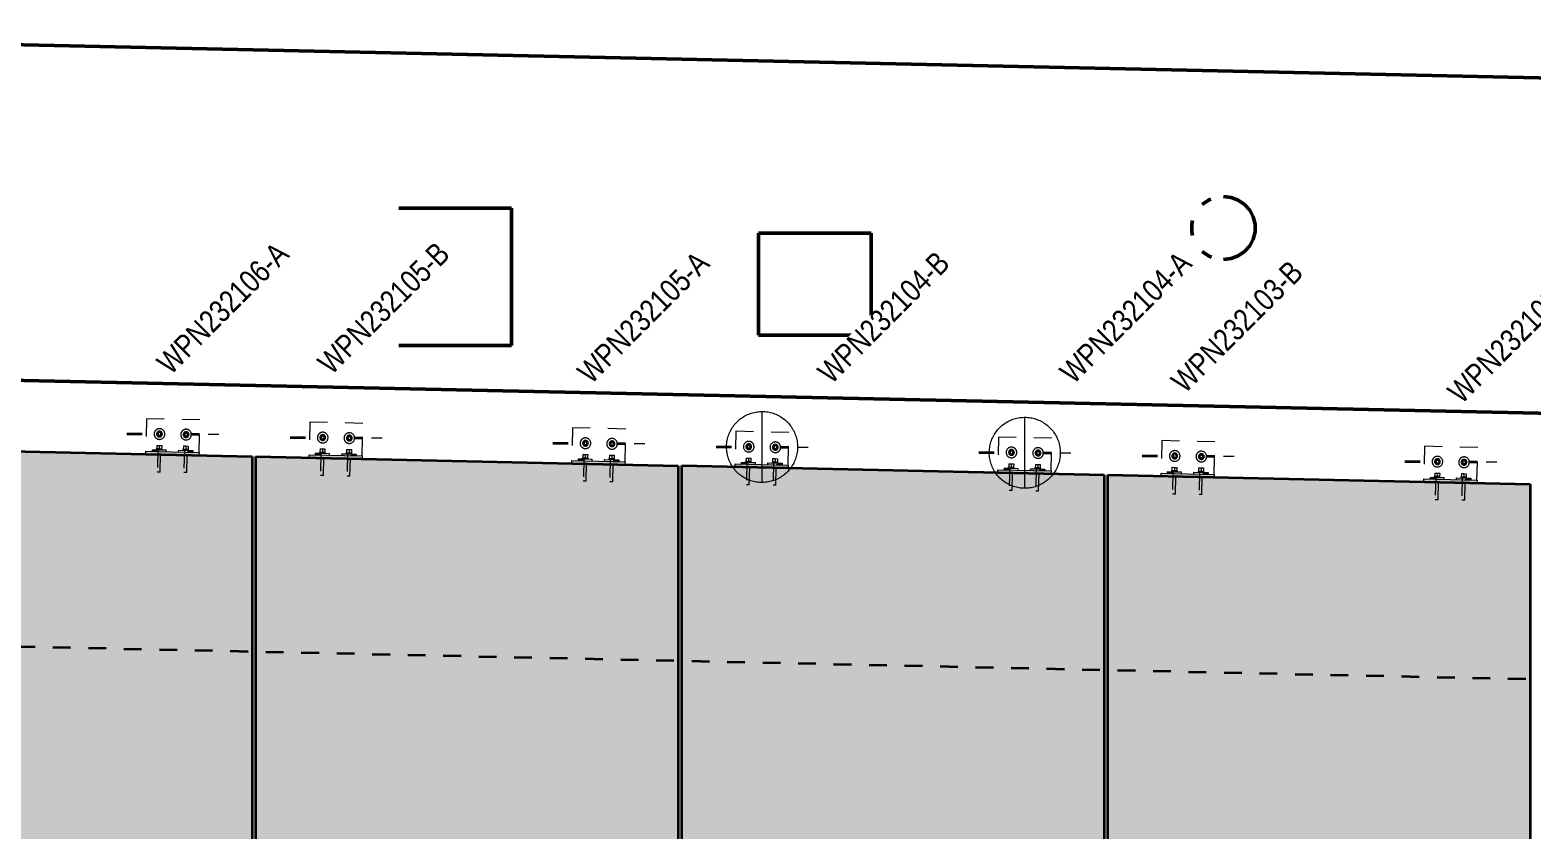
# Model space of a CAD drawing. Header units: metres. Extents: x 1114 to 1183, y -509 to 23.
# Drawn here: x 1166.89 to 1175.35, y 17.14 to 21.64 of the extents above; entities that cross this region are included whole.
import ezdxf

# ---------------------------------------------------------------- set-up
doc = ezdxf.new("R2010")
doc.units = ezdxf.units.M
doc.linetypes.add('JacobsDash', pattern=[0.0045, 0.003, -0.0015])
for name, color, linetype, lineweight in [('A-DETL', 7, 'Continuous', 13), ('A-GENM', 7, 'Continuous', 35), ('S-BEAM', 7, 'Continuous', 50), ('S-FNDN', 7, 'Continuous', 50), ('S-FNDN-HDLN', 7, 'JacobsDash', 18), ('S-FNDN-IDEN', 7, 'Continuous', 18), ('S-FSTN', 7, 'Continuous', 18)]:
    doc.layers.add(name, color=color, linetype=linetype, lineweight=lineweight)
doc.styles.add('Arial Narrow', font='ARIALN.TTF', dxfattribs={"height": 0.125})

# ---------------------------------------------------------------- blocks, each defined once
blk = doc.blocks.new('BR08_20_GEN_WPC_PrecastPanel_Wall__4point - BR08_20_GEN_WPC_PrecastPanel_Wall__4point-8287837-DRG-2873192 - ELEVATION - FASCIA PANEL AT ABUTMENT A')
at = {"layer": 'A-GENM', "true_color": 0xc0c0c0}
blk.add_hatch(color=9, dxfattribs=at).paths.add_polyline_path([(1136.3625, 14.7388), (1138.7419, 14.755), (1138.7425, 19.0846), (1136.3625, 19.1361), (1136.3625, 15.2657)])
at = {"layer": 'A-GENM'}
for p, q in [((1136.3624, 19.1361), (1136.3625, 19.1361)), ((1136.3625, 19.1361), (1138.7425, 19.0846)), ((1136.3625, 14.7388), (1136.3625, 19.1361)), ((1138.7425, 19.0846), (1138.7419, 14.755)), ((1136.3624, 14.7388), (1136.3625, 14.7388)), ((1138.7419, 14.755), (1136.3625, 14.7388))]:
    blk.add_line(p, q, dxfattribs=at)
blk = doc.blocks.new('BR08_20_GEN_WPC_PrecastPanel_Wall__4point - BR08_20_GEN_WPC_PrecastPanel_Wall__4point-8287839-DRG-2873192 - ELEVATION - FASCIA PANEL AT ABUTMENT A')
at = {"layer": 'A-GENM', "true_color": 0xc0c0c0}
blk.add_hatch(color=9, dxfattribs=at).paths.add_polyline_path([(1131.5625, 14.7186), (1133.942, 14.728), (1133.9425, 19.1884), (1131.5625, 19.2399), (1131.5625, 15.2657)])
at = {"layer": 'A-GENM'}
for p, q in [((1131.5624, 19.2399), (1131.5625, 19.2399)), ((1131.5625, 19.2399), (1133.9425, 19.1884)), ((1131.5625, 14.7186), (1131.5625, 19.2399)), ((1133.9425, 19.1884), (1133.942, 14.728)), ((1133.942, 14.728), (1131.5625, 14.7186)), ((1131.5624, 14.7186), (1131.5625, 14.7186))]:
    blk.add_line(p, q, dxfattribs=at)
blk = doc.blocks.new('BR08_20_GEN_WPC_PrecastPanel_Wall__4point - BR08_20_GEN_WPC_PrecastPanel_Wall__4point-8287840-DRG-2873192 - ELEVATION - FASCIA PANEL AT ABUTMENT A')
at = {"layer": 'A-GENM', "true_color": 0xc0c0c0}
blk.add_hatch(color=9, dxfattribs=at).paths.add_polyline_path([(1129.1625, 14.7141), (1131.5425, 14.7185), (1131.5425, 19.2404), (1129.1625, 19.2919), (1129.1625, 15.2657)])
at = {"layer": 'A-GENM'}
for p, q in [((1129.1624, 19.2919), (1129.1625, 19.2919)), ((1129.1625, 19.2919), (1131.5425, 19.2404)), ((1129.1625, 14.7141), (1129.1625, 19.2919)), ((1131.5425, 19.2404), (1131.5425, 14.7185)), ((1129.1624, 14.7141), (1129.1625, 14.7141)), ((1131.5425, 14.7185), (1129.1625, 14.7141))]:
    blk.add_line(p, q, dxfattribs=at)
blk = doc.blocks.new('BR08_20_GEN_WPC_PrecastPanel_Wall__4point - BR08_20_GEN_WPC_PrecastPanel_Wall__4point-8625177-DRG-2873192 - ELEVATION - FASCIA PANEL AT ABUTMENT A')
at = {"layer": 'A-GENM', "true_color": 0xc0c0c0}
blk.add_hatch(color=9, dxfattribs=at).paths.add_polyline_path([(1133.9625, 14.7281), (1136.342, 14.7388), (1136.3425, 19.1363), (1133.9625, 19.1886), (1133.9625, 15.2657)])
at = {"layer": 'A-GENM'}
for p, q in [((1133.9624, 19.1886), (1133.9625, 19.1886)), ((1133.9625, 19.1886), (1136.3425, 19.1363)), ((1133.9625, 14.7281), (1133.9625, 19.1886)), ((1136.3425, 19.1363), (1136.342, 14.7388)), ((1133.9624, 14.7281), (1133.9625, 14.7281)), ((1136.342, 14.7388), (1133.9625, 14.7281))]:
    blk.add_line(p, q, dxfattribs=at)
blk = doc.blocks.new('20_BR04_Wall_Panel_Bracket_Connection - 20_BR04_Wall_Panel_Bracket_Connection-V17-DRG-2873192 - ELEVATION - FASCIA PANEL AT ABUTMENT A')
at = {"layer": 'S-FSTN', "linetype": 'JacobsDash', "lineweight": 9, "true_color": 0xc0c0c0}
for points in [[(1136.9623, 19.1231), (1136.9627, 19.1391), (1136.6627, 19.1456), (1136.6624, 19.1296), (1136.9576, 19.1232)], [(1136.7342, 19.144), (1136.7289, 19.1484), (1136.7244, 19.1543), (1136.6979, 19.1548), (1136.6977, 19.1448), (1136.7027, 19.1447)], [(1136.9277, 19.1399), (1136.9279, 19.1499), (1136.903, 19.1504), (1136.8911, 19.1406), (1136.9038, 19.1404)]]:
    blk.add_hatch(color=9, dxfattribs=at).paths.add_polyline_path(points)
at = {"layer": 'S-FSTN', "linetype": 'JacobsDash', "lineweight": 9}
for p, q in [((1136.6667, 19.3295), (1136.6627, 19.1456)), ((1136.9666, 19.3231), (1136.6667, 19.3295)), ((1136.9626, 19.1391), (1136.9666, 19.3231)), ((1136.7398, 19.2731), (1136.7398, 19.2731)), ((1136.7398, 19.2511), (1136.7398, 19.2511)), ((1136.7398, 19.2351), (1136.7398, 19.2351)), ((1136.7398, 19.2131), (1136.7398, 19.2131)), ((1136.8898, 19.2698), (1136.8898, 19.2698)), ((1136.8898, 19.2478), (1136.8898, 19.2478)), ((1136.8898, 19.2318), (1136.8898, 19.2318)), ((1136.8898, 19.2098), (1136.8898, 19.2098)), ((1136.7248, 19.1542), (1136.7779, 19.1531)), ((1136.7777, 19.1431), (1136.7779, 19.1531)), ((1136.8477, 19.1416), (1136.8479, 19.1516)), ((1136.8479, 19.1516), (1136.903, 19.1504))]:
    blk.add_line(p, q, dxfattribs=at)
at = {"layer": 'S-FSTN', "lineweight": 9}
for p, q in [((1136.6624, 19.1296), (1136.6627, 19.1456)), ((1136.6627, 19.1456), (1136.9627, 19.1391)), ((1136.6979, 19.1548), (1136.6977, 19.1448)), ((1136.6979, 19.1548), (1136.7248, 19.1542)), ((1136.903, 19.1504), (1136.9279, 19.1499)), ((1136.9279, 19.1499), (1136.9277, 19.1399)), ((1136.9627, 19.1391), (1136.9623, 19.1231))]:
    blk.add_line(p, q, dxfattribs=at)
at = {"layer": 'S-FSTN', "linetype": 'JacobsDash', "lineweight": 9}
for centre, major_axis, start_param, end_param in [((1136.7398, 19.2431), (0, 0.03), 6.26155, 9.403143), ((1136.7398, 19.2431), (0, 0.009), 6.26155, 9.403143), ((1136.7398, 19.2431), (0, 0.008), 6.26155, 9.403143), ((1136.7398, 19.2431), (0, 0.03), 3.119958, 6.26155), ((1136.7398, 19.2431), (0, 0.009), 3.119958, 6.26155), ((1136.7398, 19.2431), (0, 0.008), 3.119958, 6.26155), ((1136.8898, 19.2398), (0, 0.03), 6.26155, 9.403143), ((1136.8898, 19.2398), (0, 0.009), 6.26155, 9.403143), ((1136.8898, 19.2398), (0, 0.008), 6.26155, 9.403143), ((1136.8898, 19.2398), (0, 0.03), 3.119958, 6.26155), ((1136.8898, 19.2398), (0, 0.009), 3.119958, 6.26155), ((1136.8898, 19.2398), (0, 0.008), 3.119958, 6.26155)]:
    blk.add_ellipse(centre, major_axis=major_axis, ratio=1, start_param=start_param, end_param=end_param, dxfattribs=at)
blk = doc.blocks.new('Anchor Bolt -HAB - HAB H16 x 165-V18-DRG-2873192 - ELEVATION - FASCIA PANEL AT ABUTMENT A')
at = {"layer": 'S-FSTN', "linetype": 'JacobsDash', "lineweight": 9}
for p, q in [((1136.8719, 19.1561), (1136.8717, 19.1511)), ((1136.8744, 19.176), (1136.874, 19.156)), ((1136.888, 19.1557), (1136.874, 19.156)), ((1136.8744, 19.176), (1136.8884, 19.1757)), ((1136.8799, 19.1509), (1136.8772, 19.0258)), ((1136.8884, 19.1757), (1136.888, 19.1557)), ((1136.902, 19.1554), (1136.888, 19.1557)), ((1136.8884, 19.1757), (1136.9024, 19.1754)), ((1136.8932, 19.0255), (1136.8959, 19.1505)), ((1136.9024, 19.1754), (1136.902, 19.1554)), ((1136.904, 19.1504), (1136.9042, 19.1554))]:
    blk.add_line(p, q, dxfattribs=at)
for centre, major_axis, start_param, end_param in [((1136.888, 19.1557), (-0.0162, 0.0003), 5.759373, 6.282972), ((1136.888, 19.1557), (-0.0162, 0.0003), 4.712175, 4.921615), ((1136.888, 19.1557), (-0.0162, 0.0003), 4.502736, 4.712175), ((1136.888, 19.1557), (-0.0162, 0.0003), 3.141593, 3.664978), ((1136.8852, 19.0256), (-0.008, 0.00017), 3.141593, 6.282972)]:
    blk.add_ellipse(centre, major_axis=major_axis, ratio=0.000005, start_param=start_param, end_param=end_param, dxfattribs=at)
blk = doc.blocks.new('Anchor Bolt -HAB - HAB H16 x 85-V19-DRG-2873192 - ELEVATION - FASCIA PANEL AT ABUTMENT A')
at = {"layer": 'S-FSTN', "linetype": 'JacobsDash', "lineweight": 9}
for p, q in [((1136.876, 19.2482), (1136.8756, 19.2321)), ((1136.8756, 19.2321), (1136.8895, 19.2237)), ((1136.8902, 19.256), (1136.876, 19.2482)), ((1136.8895, 19.2237), (1136.9036, 19.2315)), ((1136.904, 19.2476), (1136.8902, 19.256)), ((1136.9036, 19.2315), (1136.904, 19.2476))]:
    blk.add_line(p, q, dxfattribs=at)
for start_param, end_param in [(1.032216, 1.549161), (1.549161, 2.066103), (2.079982, 3.112731), (6.267496, 7.301501), (2.334559, 2.348296), (0.750038, 0.763763), (2.596359, 2.615108), (0.483239, 0.501964), (2.844653, 2.858158), (0.240164, 0.253594), (3.126423, 4.159284), (5.222248, 6.253642), (5.98668, 5.999751), (3.625286, 3.643556), (5.737952, 5.756225), (3.892764, 3.905356), (5.476152, 5.488737), (4.175896, 4.690754), (4.690754, 5.205612)]:
    blk.add_ellipse((1136.8898, 19.2398), major_axis=(0, 0.0162), ratio=1, start_param=start_param, end_param=end_param, dxfattribs=at)
blk = doc.blocks.new('Anchor Bolt -HAB - HAB H16 x 85-V20-DRG-2873192 - ELEVATION - FASCIA PANEL AT ABUTMENT A')
at = {"layer": 'S-FSTN', "linetype": 'JacobsDash', "lineweight": 9}
for p, q in [((1136.726, 19.2515), (1136.7257, 19.2353)), ((1136.7257, 19.2353), (1136.7395, 19.2269)), ((1136.7402, 19.2592), (1136.726, 19.2515)), ((1136.7395, 19.2269), (1136.7537, 19.2347)), ((1136.754, 19.2509), (1136.7402, 19.2592)), ((1136.7537, 19.2347), (1136.754, 19.2509))]:
    blk.add_line(p, q, dxfattribs=at)
for start_param, end_param in [(1.549161, 2.065405), (1.032917, 1.549161), (2.07998, 3.112728), (6.267887, 7.301885), (2.334559, 2.348286), (0.750044, 0.763763), (2.596359, 2.615138), (0.483181, 0.501964), (2.844601, 2.858158), (0.240164, 0.253756), (3.126419, 4.159282), (5.222251, 6.25365), (3.381757, 3.39474), (5.986843, 5.999751), (3.625315, 3.643556), (5.737952, 5.756168), (3.892751, 3.905356), (5.476152, 5.488745), (4.175067, 4.690754), (4.690754, 5.206446)]:
    blk.add_ellipse((1136.7398, 19.2431), major_axis=(0, 0.0162), ratio=1, start_param=start_param, end_param=end_param, dxfattribs=at)
blk = doc.blocks.new('Anchor Bolt -HAB - HAB H16 x 85-V21-DRG-2873192 - ELEVATION - FASCIA PANEL AT ABUTMENT A')
at = {"layer": 'S-FSTN', "linetype": 'JacobsDash', "lineweight": 9}
for p, q in [((1138.3562, 19.2162), (1138.3559, 19.2)), ((1138.3704, 19.224), (1138.3562, 19.2162)), ((1138.3842, 19.2156), (1138.3704, 19.224)), ((1138.3838, 19.1994), (1138.3842, 19.2156)), ((1138.3559, 19.2), (1138.3697, 19.1917)), ((1138.3697, 19.1917), (1138.3838, 19.1994))]:
    blk.add_line(p, q, dxfattribs=at)
for start_param, end_param in [(1.549161, 2.066103), (1.032216, 1.549161), (6.267496, 7.301501), (0.750038, 0.763763), (0.483239, 0.501964), (0.240164, 0.253594), (5.222248, 6.253642), (5.98668, 5.999751), (5.737952, 5.756225), (5.476152, 5.488737), (4.690754, 5.205612), (2.079982, 3.112731), (2.334559, 2.348296), (2.596359, 2.615108), (2.844653, 2.858158), (3.126423, 4.159284), (3.381757, 3.394793), (3.625286, 3.643556), (3.892764, 3.905356), (4.175896, 4.690754)]:
    blk.add_ellipse((1138.37, 19.2078), major_axis=(0, 0.0162), ratio=1, start_param=start_param, end_param=end_param, dxfattribs=at)
blk = doc.blocks.new('20_BR04_Wall_Panel_Bracket_Connection - 20_BR04_Wall_Panel_Bracket_Connection-V22-DRG-2873192 - ELEVATION - FASCIA PANEL AT ABUTMENT A')
at = {"layer": 'S-FSTN', "linetype": 'JacobsDash', "lineweight": 9, "true_color": 0xc0c0c0}
for points in [[(1132.1623, 19.227), (1132.1627, 19.243), (1131.8627, 19.2495), (1131.8624, 19.2335), (1132.1141, 19.228)], [(1131.9342, 19.2479), (1131.9289, 19.2522), (1131.9244, 19.2581), (1131.8979, 19.2587), (1131.8977, 19.2487), (1131.9229, 19.2481)], [(1132.1277, 19.2437), (1132.1279, 19.2537), (1132.103, 19.2543), (1132.0911, 19.2445), (1132.1141, 19.244)]]:
    blk.add_hatch(color=9, dxfattribs=at).paths.add_polyline_path(points)
at = {"layer": 'S-FSTN', "linetype": 'JacobsDash', "lineweight": 9}
for p, q in [((1131.8667, 19.4334), (1131.8627, 19.2495)), ((1132.1666, 19.4269), (1131.8667, 19.4334)), ((1132.1626, 19.243), (1132.1666, 19.4269)), ((1131.9398, 19.3769), (1131.9398, 19.3769)), ((1131.9398, 19.3549), (1131.9398, 19.3549)), ((1131.9398, 19.3389), (1131.9398, 19.3389)), ((1131.9398, 19.3169), (1131.9398, 19.3169)), ((1132.0898, 19.3517), (1132.0897, 19.3517)), ((1132.0897, 19.3357), (1132.0898, 19.3357)), ((1132.0898, 19.3737), (1132.0898, 19.3737)), ((1132.0898, 19.3137), (1132.0898, 19.3137)), ((1131.9248, 19.2581), (1131.9779, 19.257)), ((1131.9777, 19.247), (1131.9779, 19.257)), ((1132.0477, 19.2454), (1132.0479, 19.2554)), ((1132.0479, 19.2554), (1132.103, 19.2543))]:
    blk.add_line(p, q, dxfattribs=at)
at = {"layer": 'S-FSTN', "lineweight": 9}
for p, q in [((1131.8624, 19.2335), (1131.8627, 19.2495)), ((1131.8627, 19.2495), (1132.1627, 19.243)), ((1131.8979, 19.2587), (1131.8977, 19.2487)), ((1131.8979, 19.2587), (1131.9248, 19.2581)), ((1132.103, 19.2543), (1132.1279, 19.2537)), ((1132.1279, 19.2537), (1132.1277, 19.2437)), ((1132.1627, 19.243), (1132.1623, 19.227))]:
    blk.add_line(p, q, dxfattribs=at)
at = {"layer": 'S-FSTN', "linetype": 'JacobsDash', "lineweight": 9}
for centre, major_axis, start_param, end_param in [((1131.9398, 19.3469), (0, 0.03), 6.26155, 9.403143), ((1131.9398, 19.3469), (0, 0.009), 6.26155, 9.403143), ((1131.9398, 19.3469), (0, 0.008), 6.26155, 9.403143), ((1131.9398, 19.3469), (0, 0.03), 3.119958, 6.26155), ((1131.9398, 19.3469), (0, 0.009), 3.119958, 6.26155), ((1131.9398, 19.3469), (0, 0.008), 3.119958, 6.26155), ((1132.0898, 19.3437), (0, 0.03), 6.26155, 9.403143), ((1132.0898, 19.3437), (0, 0.009), 6.26155, 9.403143), ((1132.0898, 19.3437), (0, 0.008), 6.26155, 9.403143), ((1132.0898, 19.3437), (0, 0.03), 3.119958, 6.26155), ((1132.0898, 19.3437), (0, 0.009), 3.119958, 6.26155), ((1132.0898, 19.3437), (0, 0.008), 3.119958, 6.26155)]:
    blk.add_ellipse(centre, major_axis=major_axis, ratio=1, start_param=start_param, end_param=end_param, dxfattribs=at)
blk = doc.blocks.new('Anchor Bolt -HAB - HAB H16 x 85-V24-DRG-2873192 - ELEVATION - FASCIA PANEL AT ABUTMENT A')
at = {"layer": 'S-FSTN', "linetype": 'JacobsDash', "lineweight": 9}
for p, q in [((1131.0204, 19.383), (1131.0062, 19.3752)), ((1131.0342, 19.3746), (1131.0204, 19.383)), ((1131.0062, 19.3752), (1131.0059, 19.3591)), ((1131.0059, 19.3591), (1131.0197, 19.3507)), ((1131.0197, 19.3507), (1131.0339, 19.3585)), ((1131.0339, 19.3585), (1131.0342, 19.3746))]:
    blk.add_line(p, q, dxfattribs=at)
for start_param, end_param in [(6.267505, 7.301503), (0.750044, 0.763763), (0.483181, 0.501964), (0.240164, 0.253756), (5.222251, 6.25365), (5.986843, 5.999751), (5.737952, 5.756168), (5.476152, 5.488745), (1.549161, 2.065405), (1.032917, 1.549161), (2.07998, 3.112728), (2.33456, 2.348286), (2.596359, 2.615138), (2.844601, 2.858158), (3.126419, 4.159282), (3.381757, 3.39474), (3.625315, 3.643557), (4.175067, 4.690754), (4.690754, 5.206446)]:
    blk.add_ellipse((1131.02, 19.3668), major_axis=(0, 0.0162), ratio=1, start_param=start_param, end_param=end_param, dxfattribs=at)
blk = doc.blocks.new('30_SFD_XSO_GeometryDataPoint_xyz_CS - 30_SFD_XSO_GeometryDataPoint_xyz_CS-V44-DRG-2873192 - ELEVATION - FASCIA PANEL AT ABUTMENT A')
at = {"layer": 'S-FNDN', "lineweight": 35}
for p, q in [((1114.118, 19.2473), (1114.0312, 19.2473)), ((1114.3911, 19.2473), (1114.4414, 19.2473))]:
    blk.add_line(p, q, dxfattribs=at)
at = {"layer": 'S-FNDN-HDLN'}
blk.add_line((1114.4897, 19.2473), (1114.5496, 19.2473), dxfattribs=at)
blk = doc.blocks.new('30_SFD_XSO_GeometryDataPoint_xyz_CS - 30_SFD_XSO_GeometryDataPoint_xyz_CS-V45-DRG-2873192 - ELEVATION - FASCIA PANEL AT ABUTMENT A')
at = {"layer": 'S-FNDN', "lineweight": 35}
for p, q in [((1131.8424, 19.3452), (1131.7556, 19.3452)), ((1132.1152, 19.3452), (1132.1658, 19.3452))]:
    blk.add_line(p, q, dxfattribs=at)
at = {"layer": 'S-FNDN-HDLN'}
blk.add_line((1132.2141, 19.3452), (1132.274, 19.3452), dxfattribs=at)
blk = doc.blocks.new('20_BR04_Wall_Panel_Bracket_Connection - 20_BR04_Wall_Panel_Bracket_Connection-V46-DRG-2873192 - ELEVATION - FASCIA PANEL AT ABUTMENT A')
at = {"layer": 'S-FSTN', "linetype": 'JacobsDash', "lineweight": 9, "true_color": 0xc0c0c0}
for points in [[(1134.5623, 19.1754), (1134.5627, 19.1914), (1134.2627, 19.198), (1134.2624, 19.182), (1134.5359, 19.176)], [(1134.3342, 19.1964), (1134.329, 19.2008), (1134.3244, 19.2067), (1134.298, 19.2072), (1134.2977, 19.1973)], [(1134.5277, 19.1922), (1134.5279, 19.2022), (1134.503, 19.2027), (1134.4911, 19.193), (1134.5038, 19.1927)]]:
    blk.add_hatch(color=9, dxfattribs=at).paths.add_polyline_path(points)
at = {"layer": 'S-FSTN', "linetype": 'JacobsDash', "lineweight": 9}
for p, q in [((1134.2668, 19.382), (1134.2627, 19.198)), ((1134.5667, 19.3754), (1134.2668, 19.382)), ((1134.3399, 19.3035), (1134.3398, 19.3035)), ((1134.3399, 19.3255), (1134.3399, 19.3255)), ((1134.4898, 19.3222), (1134.4898, 19.3222)), ((1134.4898, 19.3002), (1134.4898, 19.3002)), ((1134.5626, 19.1914), (1134.5667, 19.3754)), ((1134.3398, 19.2875), (1134.3399, 19.2875)), ((1134.3399, 19.2655), (1134.3399, 19.2655)), ((1134.4898, 19.2842), (1134.4898, 19.2842)), ((1134.4898, 19.2622), (1134.4898, 19.2622)), ((1134.3248, 19.2067), (1134.3779, 19.2055)), ((1134.3777, 19.1955), (1134.3779, 19.2055)), ((1134.4477, 19.194), (1134.4479, 19.204)), ((1134.4479, 19.204), (1134.503, 19.2027))]:
    blk.add_line(p, q, dxfattribs=at)
at = {"layer": 'S-FSTN', "lineweight": 9}
for p, q in [((1134.2624, 19.182), (1134.2627, 19.198)), ((1134.2627, 19.198), (1134.5627, 19.1914)), ((1134.298, 19.2072), (1134.2977, 19.1973)), ((1134.298, 19.2072), (1134.3248, 19.2067)), ((1134.5031, 19.2027), (1134.5279, 19.2022)), ((1134.5279, 19.2022), (1134.5277, 19.1922)), ((1134.5627, 19.1914), (1134.5623, 19.1754))]:
    blk.add_line(p, q, dxfattribs=at)
at = {"layer": 'S-FSTN', "linetype": 'JacobsDash', "lineweight": 9}
for centre, major_axis, start_param, end_param in [((1134.3399, 19.2955), (0, 0.03), 6.261203, 9.402795), ((1134.3399, 19.2955), (0, 0.009), 6.261203, 9.402795), ((1134.3399, 19.2955), (0, 0.008), 6.261203, 9.402795), ((1134.3399, 19.2955), (0, 0.03), 3.11961, 6.261203), ((1134.3399, 19.2955), (0, 0.009), 3.11961, 6.261203), ((1134.3399, 19.2955), (0, 0.008), 3.12023, 6.261823), ((1134.4898, 19.2922), (0, 0.03), 6.261203, 9.402795), ((1134.4898, 19.2922), (0, 0.009), 6.261203, 9.402795), ((1134.4898, 19.2922), (0, 0.008), 6.261203, 9.402795), ((1134.4898, 19.2922), (0, 0.03), 3.11961, 6.261203), ((1134.4898, 19.2922), (0, 0.009), 3.11961, 6.261203), ((1134.4898, 19.2922), (0, 0.008), 3.11961, 6.261203)]:
    blk.add_ellipse(centre, major_axis=major_axis, ratio=1, start_param=start_param, end_param=end_param, dxfattribs=at)
blk = doc.blocks.new('Anchor Bolt -HAB - HAB H16 x 165-V47-DRG-2873192 - ELEVATION - FASCIA PANEL AT ABUTMENT A')
at = {"layer": 'S-FSTN', "linetype": 'JacobsDash', "lineweight": 9}
for p, q in [((1134.4719, 19.2084), (1134.4717, 19.2034)), ((1134.4745, 19.2284), (1134.474, 19.2084)), ((1134.488, 19.2081), (1134.474, 19.2084)), ((1134.4745, 19.2284), (1134.4885, 19.2281)), ((1134.4885, 19.2281), (1134.488, 19.2081)), ((1134.4885, 19.2281), (1134.5024, 19.2278)), ((1134.5024, 19.2278), (1134.502, 19.2078)), ((1134.4799, 19.2032), (1134.4771, 19.0782)), ((1134.502, 19.2078), (1134.488, 19.2081)), ((1134.4931, 19.0778), (1134.4959, 19.2029)), ((1134.504, 19.2027), (1134.5042, 19.2077))]:
    blk.add_line(p, q, dxfattribs=at)
for centre, major_axis, start_param, end_param in [((1134.488, 19.2081), (-0.0162, 0.0004), 5.759373, 6.282972), ((1134.488, 19.2081), (-0.0162, 0.0004), 4.712175, 4.921615), ((1134.488, 19.2081), (-0.0162, 0.0004), 4.502736, 4.712175), ((1134.488, 19.2081), (-0.0162, 0.0004), 3.141593, 3.664978), ((1134.4851, 19.078), (-0.008, 0.00018), 3.141593, 6.282972)]:
    blk.add_ellipse(centre, major_axis=major_axis, ratio=0.000005, start_param=start_param, end_param=end_param, dxfattribs=at)
blk = doc.blocks.new('Anchor Bolt -HAB - HAB H16 x 85-V48-DRG-2873192 - ELEVATION - FASCIA PANEL AT ABUTMENT A')
at = {"layer": 'S-FSTN', "linetype": 'JacobsDash', "lineweight": 9}
for p, q in [((1134.476, 19.3006), (1134.4757, 19.2844)), ((1134.4902, 19.3083), (1134.476, 19.3006)), ((1134.504, 19.3), (1134.4902, 19.3083)), ((1134.5036, 19.2838), (1134.504, 19.3)), ((1134.4757, 19.2844), (1134.4895, 19.276)), ((1134.4895, 19.276), (1134.5036, 19.2838))]:
    blk.add_line(p, q, dxfattribs=at)
for start_param, end_param in [(1.031868, 1.548814), (6.267148, 7.301153), (0.749691, 0.763416), (0.482892, 0.501616), (0.239817, 0.253246), (5.221901, 6.253294), (5.986332, 5.999403), (5.737604, 5.755877), (5.475805, 5.488389), (4.690406, 5.205264), (1.548814, 2.065756), (2.079634, 3.112384), (2.334212, 2.347949), (2.596011, 2.614761), (2.844305, 2.857811), (3.126075, 4.158937), (3.381409, 3.394446), (3.624938, 3.643209), (3.892416, 3.905008), (4.175548, 4.690406)]:
    blk.add_ellipse((1134.4898, 19.2922), major_axis=(0, 0.0162), ratio=1, start_param=start_param, end_param=end_param, dxfattribs=at)
blk = doc.blocks.new('Anchor Bolt -HAB - HAB H16 x 85-V49-DRG-2873192 - ELEVATION - FASCIA PANEL AT ABUTMENT A')
at = {"layer": 'S-FSTN', "linetype": 'JacobsDash', "lineweight": 9}
for p, q in [((1134.3261, 19.3039), (1134.3257, 19.2877)), ((1134.3402, 19.3116), (1134.3261, 19.3039)), ((1134.354, 19.3033), (1134.3402, 19.3116)), ((1134.3537, 19.2871), (1134.354, 19.3033)), ((1134.3257, 19.2877), (1134.3395, 19.2793)), ((1134.3395, 19.2793), (1134.3537, 19.2871))]:
    blk.add_line(p, q, dxfattribs=at)
for start_param, end_param in [(1.03257, 1.548814), (1.548814, 2.065058), (6.267157, 7.301155), (0.749697, 0.763416), (0.482834, 0.501616), (0.239817, 0.253408), (5.221904, 6.253302), (5.737604, 5.75582), (5.475805, 5.488397), (4.174719, 4.690406), (4.690406, 5.206098), (2.079633, 3.112381), (2.334212, 2.347938), (2.596011, 2.61479), (2.844253, 2.857811), (3.126071, 4.158935), (3.381409, 3.394393), (3.624967, 3.643209), (3.892404, 3.905008)]:
    blk.add_ellipse((1134.3399, 19.2955), major_axis=(0, 0.0162), ratio=1, start_param=start_param, end_param=end_param, dxfattribs=at)
blk = doc.blocks.new('Anchor Bolt -HAB - HAB H16 x 85-V50-DRG-2873192 - ELEVATION - FASCIA PANEL AT ABUTMENT A')
at = {"layer": 'S-FSTN', "linetype": 'JacobsDash', "lineweight": 9}
for p, q in [((1135.8063, 19.2713), (1135.8059, 19.2552)), ((1135.8059, 19.2552), (1135.8197, 19.2468)), ((1135.8204, 19.2791), (1135.8063, 19.2713)), ((1135.8197, 19.2468), (1135.8339, 19.2546)), ((1135.8343, 19.2707), (1135.8204, 19.2791)), ((1135.8339, 19.2546), (1135.8343, 19.2707))]:
    blk.add_line(p, q, dxfattribs=at)
for start_param, end_param in [(1.03257, 1.548814), (1.548814, 2.065058), (2.079633, 3.112381), (6.267157, 7.301155), (2.334212, 2.347938), (0.749697, 0.763416), (2.596011, 2.61479), (0.482834, 0.501616), (2.844253, 2.857811), (0.239817, 0.253408), (3.126071, 4.158935), (5.221904, 6.253302), (3.381409, 3.394393), (5.986496, 5.999403), (3.624967, 3.643209), (5.737604, 5.75582), (3.892404, 3.905008), (5.475805, 5.488397), (4.174719, 4.690406), (4.690406, 5.206098)]:
    blk.add_ellipse((1135.8201, 19.2629), major_axis=(0, 0.0162), ratio=1, start_param=start_param, end_param=end_param, dxfattribs=at)
blk = doc.blocks.new('30_SFD_XSO_GeometryDataPoint_xyz_CS - 30_SFD_XSO_GeometryDataPoint_xyz_CS-V51-DRG-2873192 - ELEVATION - FASCIA PANEL AT ABUTMENT A')
at = {"layer": 'A-DETL', "color": 7, "lineweight": 9, "true_color": 0xffffff}
blk.add_line((1134.4148, 19.0937), (1134.4148, 19.4937), dxfattribs=at)
blk.add_line((1134.4148, 19.0937), (1134.4148, 19.4937), dxfattribs=at)
at = {"layer": 'A-DETL', "color": 7, "lineweight": 9, "true_color": 0xffffff, "flags": 128}
for points in [[(1134.4148, 19.0937), (1134.4069, 19.0939), (1134.3989, 19.0943), (1134.3909, 19.0951), (1134.383, 19.0963), (1134.3751, 19.0977), (1134.3673, 19.0994), (1134.3596, 19.1015), (1134.3519, 19.1039), (1134.3444, 19.1065), (1134.337, 19.1095), (1134.3297, 19.1127), (1134.3225, 19.1163), (1134.3155, 19.1201), (1134.3086, 19.1242), (1134.3019, 19.1286), (1134.2954, 19.1333), (1134.2891, 19.1382), (1134.283, 19.1433), (1134.2771, 19.1487), (1134.2714, 19.1544), (1134.2659, 19.1602), (1134.2607, 19.1663), (1134.2557, 19.1725), (1134.251, 19.179), (1134.2466, 19.1856), (1134.2424, 19.1925), (1134.2385, 19.1994), (1134.2348, 19.2066), (1134.2315, 19.2138), (1134.2284, 19.2212), (1134.2257, 19.2287), (1134.2232, 19.2364), (1134.2211, 19.2441), (1134.2193, 19.2519), (1134.2178, 19.2597), (1134.2166, 19.2676), (1134.2157, 19.2756), (1134.2151, 19.2835), (1134.2149, 19.2915), (1134.2149, 19.2995), (1134.2153, 19.3075), (1134.216, 19.3155), (1134.2171, 19.3234), (1134.2184, 19.3313), (1134.2201, 19.3391), (1134.2221, 19.3469), (1134.2243, 19.3546), (1134.2269, 19.3621), (1134.2298, 19.3696), (1134.233, 19.3769), (1134.2365, 19.3841), (1134.2402, 19.3912), (1134.2443, 19.3981), (1134.2486, 19.4048), (1134.2531, 19.4114), (1134.258, 19.4178), (1134.2631, 19.4239), (1134.2684, 19.4299), (1134.274, 19.4357), (1134.2798, 19.4412), (1134.2858, 19.4465), (1134.292, 19.4515), (1134.2984, 19.4563), (1134.305, 19.4608), (1134.3117, 19.4651), (1134.3187, 19.4691), (1134.3258, 19.4728), (1134.333, 19.4762), (1134.3404, 19.4793), (1134.3479, 19.4821), (1134.3554, 19.4847), (1134.3631, 19.4869), (1134.3709, 19.4888), (1134.3787, 19.4904), (1134.3866, 19.4917), (1134.3946, 19.4927), (1134.4025, 19.4933), (1134.4105, 19.4937), (1134.4148, 19.4937)], [(1134.4148, 19.4937), (1134.4228, 19.4935), (1134.4308, 19.4931), (1134.4388, 19.4923), (1134.4467, 19.4911), (1134.4546, 19.4897), (1134.4624, 19.488), (1134.4701, 19.4859), (1134.4778, 19.4835), (1134.4853, 19.4809), (1134.4927, 19.4779), (1134.5, 19.4746), (1134.5072, 19.4711), (1134.5142, 19.4673), (1134.5211, 19.4632), (1134.5278, 19.4588), (1134.5343, 19.4541), (1134.5406, 19.4492), (1134.5467, 19.4441), (1134.5526, 19.4387), (1134.5583, 19.433), (1134.5638, 19.4272), (1134.569, 19.4211), (1134.574, 19.4149), (1134.5787, 19.4084), (1134.5831, 19.4018), (1134.5873, 19.3949), (1134.5912, 19.388), (1134.5949, 19.3808), (1134.5982, 19.3736), (1134.6013, 19.3662), (1134.604, 19.3587), (1134.6065, 19.351), (1134.6086, 19.3433), (1134.6104, 19.3355), (1134.6119, 19.3277), (1134.6131, 19.3198), (1134.614, 19.3118), (1134.6146, 19.3039), (1134.6148, 19.2959), (1134.6148, 19.2879), (1134.6144, 19.2799), (1134.6137, 19.2719), (1134.6126, 19.264), (1134.6113, 19.2561), (1134.6096, 19.2483), (1134.6076, 19.2405), (1134.6054, 19.2328), (1134.6028, 19.2253), (1134.5999, 19.2178), (1134.5967, 19.2105), (1134.5932, 19.2033), (1134.5895, 19.1962), (1134.5854, 19.1893), (1134.5811, 19.1826), (1134.5765, 19.176), (1134.5717, 19.1696), (1134.5666, 19.1635), (1134.5613, 19.1575), (1134.5557, 19.1517), (1134.5499, 19.1462), (1134.5439, 19.1409), (1134.5377, 19.1359), (1134.5313, 19.1311), (1134.5247, 19.1266), (1134.5179, 19.1223), (1134.511, 19.1183), (1134.5039, 19.1146), (1134.4967, 19.1112), (1134.4893, 19.1081), (1134.4818, 19.1053), (1134.4743, 19.1027), (1134.4666, 19.1005), (1134.4588, 19.0986), (1134.451, 19.097), (1134.4431, 19.0957), (1134.4351, 19.0947), (1134.4272, 19.0941), (1134.4192, 19.0937), (1134.4148, 19.0937)]]:
    blk.add_lwpolyline(points, dxfattribs=at)
at = {"layer": 'S-FNDN', "lineweight": 35}
for p, q in [((1134.2424, 19.2937), (1134.1556, 19.2937)), ((1134.5155, 19.2937), (1134.5659, 19.2937))]:
    blk.add_line(p, q, dxfattribs=at)
at = {"layer": 'S-FNDN-HDLN'}
blk.add_line((1134.6141, 19.2937), (1134.6741, 19.2937), dxfattribs=at)
blk = doc.blocks.new('30_SFD_XSO_GeometryDataPoint_xyz_CS - 30_SFD_XSO_GeometryDataPoint_xyz_CS-V52-DRG-2873192 - ELEVATION - FASCIA PANEL AT ABUTMENT A')
at = {"layer": 'A-DETL', "color": 7, "lineweight": 9, "true_color": 0xffffff}
blk.add_line((1135.8951, 19.0612), (1135.8951, 19.4612), dxfattribs=at)
blk.add_line((1135.8951, 19.0612), (1135.8951, 19.4612), dxfattribs=at)
at = {"layer": 'A-DETL', "color": 7, "lineweight": 9, "true_color": 0xffffff, "flags": 128}
for points in [[(1135.8951, 19.0612), (1135.8871, 19.0613), (1135.8791, 19.0618), (1135.8711, 19.0626), (1135.8632, 19.0637), (1135.8553, 19.0651), (1135.8475, 19.0669), (1135.8398, 19.0689), (1135.8322, 19.0713), (1135.8246, 19.074), (1135.8172, 19.0769), (1135.8099, 19.0802), (1135.8027, 19.0838), (1135.7957, 19.0876), (1135.7888, 19.0917), (1135.7821, 19.0961), (1135.7756, 19.1007), (1135.7693, 19.1056), (1135.7632, 19.1108), (1135.7573, 19.1162), (1135.7516, 19.1218), (1135.7461, 19.1277), (1135.7409, 19.1337), (1135.7359, 19.14), (1135.7312, 19.1465), (1135.7268, 19.1531), (1135.7226, 19.1599), (1135.7187, 19.1669), (1135.715, 19.174), (1135.7117, 19.1813), (1135.7087, 19.1887), (1135.7059, 19.1962), (1135.7035, 19.2038), (1135.7013, 19.2115), (1135.6995, 19.2193), (1135.698, 19.2272), (1135.6968, 19.2351), (1135.6959, 19.243), (1135.6953, 19.251), (1135.6951, 19.259), (1135.6952, 19.267), (1135.6955, 19.275), (1135.6963, 19.283), (1135.6973, 19.2909), (1135.6986, 19.2988), (1135.7003, 19.3066), (1135.7023, 19.3143), (1135.7046, 19.322), (1135.7071, 19.3296), (1135.71, 19.337), (1135.7132, 19.3444), (1135.7167, 19.3516), (1135.7204, 19.3587), (1135.7245, 19.3656), (1135.7288, 19.3723), (1135.7334, 19.3789), (1135.7382, 19.3852), (1135.7433, 19.3914), (1135.7486, 19.3974), (1135.7542, 19.4031), (1135.76, 19.4086), (1135.766, 19.4139), (1135.7722, 19.419), (1135.7786, 19.4237), (1135.7852, 19.4283), (1135.792, 19.4325), (1135.7989, 19.4365), (1135.806, 19.4402), (1135.8132, 19.4436), (1135.8206, 19.4468), (1135.8281, 19.4496), (1135.8357, 19.4521), (1135.8433, 19.4544), (1135.8511, 19.4563), (1135.8589, 19.4579), (1135.8668, 19.4592), (1135.8748, 19.4601), (1135.8828, 19.4608), (1135.8907, 19.4611), (1135.8951, 19.4612)], [(1135.8951, 19.4612), (1135.9031, 19.461), (1135.911, 19.4605), (1135.919, 19.4597), (1135.9269, 19.4586), (1135.9348, 19.4572), (1135.9426, 19.4554), (1135.9503, 19.4534), (1135.958, 19.451), (1135.9655, 19.4483), (1135.9729, 19.4454), (1135.9803, 19.4421), (1135.9874, 19.4386), (1135.9944, 19.4347), (1136.0013, 19.4306), (1136.008, 19.4262), (1136.0145, 19.4216), (1136.0208, 19.4167), (1136.0269, 19.4115), (1136.0328, 19.4061), (1136.0385, 19.4005), (1136.044, 19.3946), (1136.0492, 19.3886), (1136.0542, 19.3823), (1136.0589, 19.3759), (1136.0634, 19.3692), (1136.0675, 19.3624), (1136.0715, 19.3554), (1136.0751, 19.3483), (1136.0784, 19.341), (1136.0815, 19.3336), (1136.0842, 19.3261), (1136.0867, 19.3185), (1136.0888, 19.3108), (1136.0906, 19.303), (1136.0922, 19.2951), (1136.0934, 19.2872), (1136.0942, 19.2793), (1136.0948, 19.2713), (1136.0951, 19.2633), (1136.095, 19.2553), (1136.0946, 19.2473), (1136.0939, 19.2394), (1136.0928, 19.2314), (1136.0915, 19.2235), (1136.0898, 19.2157), (1136.0879, 19.208), (1136.0856, 19.2003), (1136.083, 19.1927), (1136.0801, 19.1853), (1136.0769, 19.1779), (1136.0735, 19.1707), (1136.0697, 19.1637), (1136.0657, 19.1568), (1136.0613, 19.15), (1136.0568, 19.1435), (1136.0519, 19.1371), (1136.0468, 19.1309), (1136.0415, 19.1249), (1136.0359, 19.1192), (1136.0302, 19.1137), (1136.0242, 19.1084), (1136.0179, 19.1034), (1136.0115, 19.0986), (1136.0049, 19.094), (1135.9982, 19.0898), (1135.9912, 19.0858), (1135.9841, 19.0821), (1135.9769, 19.0787), (1135.9695, 19.0755), (1135.9621, 19.0727), (1135.9545, 19.0702), (1135.9468, 19.068), (1135.939, 19.066), (1135.9312, 19.0644), (1135.9233, 19.0632), (1135.9153, 19.0622), (1135.9074, 19.0615), (1135.8994, 19.0612), (1135.8951, 19.0612)]]:
    blk.add_lwpolyline(points, dxfattribs=at)
at = {"layer": 'S-FNDN', "lineweight": 35}
for p, q in [((1135.7226, 19.2612), (1135.6358, 19.2612)), ((1135.9958, 19.2612), (1136.0461, 19.2612))]:
    blk.add_line(p, q, dxfattribs=at)
at = {"layer": 'S-FNDN-HDLN'}
blk.add_line((1136.0943, 19.2612), (1136.1543, 19.2612), dxfattribs=at)

msp = doc.modelspace()

# ---------------------------------------------------------------- linework, layer by layer
at = {"layer": 'A-DETL', "color": 8, "linetype": 'JacobsDash', "lineweight": 35, "true_color": 0x808080}
msp.add_line((1179.7114, 17.8896), (1162.9606, 18.252), dxfattribs=at)
at = {"layer": 'S-BEAM', "color": 252, "true_color": 0x888888}
for p, q in [((1179.7125, 21.2804), (1162.9606, 21.6428)), ((1168.9636, 20.64), (1169.5978, 20.64)), ((1169.5978, 20.64), (1169.5978, 19.865)), ((1170.9903, 19.924), (1170.9903, 20.499)), ((1170.9903, 20.499), (1171.6245, 20.499)), ((1171.6245, 20.499), (1171.6245, 19.924)), ((1171.6245, 19.924), (1170.9903, 19.924)), ((1169.5978, 19.865), (1168.9636, 19.865)), ((1162.9606, 19.7524), (1179.7114, 19.3899))]:
    msp.add_line(p, q, dxfattribs=at)
at = {"layer": 'S-BEAM', "color": 252, "true_color": 0x888888, "flags": 128}
for points in [[(1173.4898, 20.6604), (1173.5255, 20.6847), (1173.538, 20.6905)], [(1173.6092, 20.705), (1173.6523, 20.6998), (1173.6929, 20.6847), (1173.7287, 20.6604), (1173.7575, 20.6283), (1173.7776, 20.5904), (1173.788, 20.5489), (1173.788, 20.5061), (1173.7776, 20.4646), (1173.7575, 20.4267), (1173.7287, 20.3946), (1173.6929, 20.3703), (1173.6523, 20.3552), (1173.6092, 20.35)], [(1173.4343, 20.4852), (1173.4304, 20.5061), (1173.4304, 20.5489), (1173.4343, 20.5698)], [(1173.5421, 20.3628), (1173.5255, 20.3703), (1173.4898, 20.3946)]]:
    msp.add_lwpolyline(points, dxfattribs=at)

# ---------------------------------------------------------------- block references
at = {"layer": 'A-GENM'}
for name in ['BR08_20_GEN_WPC_PrecastPanel_Wall__4point - BR08_20_GEN_WPC_PrecastPanel_Wall__4point-8287840-DRG-2873192 - ELEVATION - FASCIA PANEL AT ABUTMENT A', 'BR08_20_GEN_WPC_PrecastPanel_Wall__4point - BR08_20_GEN_WPC_PrecastPanel_Wall__4point-8287839-DRG-2873192 - ELEVATION - FASCIA PANEL AT ABUTMENT A', 'BR08_20_GEN_WPC_PrecastPanel_Wall__4point - BR08_20_GEN_WPC_PrecastPanel_Wall__4point-8625177-DRG-2873192 - ELEVATION - FASCIA PANEL AT ABUTMENT A', 'BR08_20_GEN_WPC_PrecastPanel_Wall__4point - BR08_20_GEN_WPC_PrecastPanel_Wall__4point-8287837-DRG-2873192 - ELEVATION - FASCIA PANEL AT ABUTMENT A']:
    msp.add_blockref(name, (36.595, 0), dxfattribs=at)
at = {"layer": 'S-FNDN', "color": 7, "true_color": 0xffffff}
for name in ['30_SFD_XSO_GeometryDataPoint_xyz_CS - 30_SFD_XSO_GeometryDataPoint_xyz_CS-V51-DRG-2873192 - ELEVATION - FASCIA PANEL AT ABUTMENT A', '30_SFD_XSO_GeometryDataPoint_xyz_CS - 30_SFD_XSO_GeometryDataPoint_xyz_CS-V52-DRG-2873192 - ELEVATION - FASCIA PANEL AT ABUTMENT A']:
    msp.add_blockref(name, (36.595, 0), dxfattribs=at)
at = {"layer": 'S-FNDN-HDLN'}
for name, p in [('30_SFD_XSO_GeometryDataPoint_xyz_CS - 30_SFD_XSO_GeometryDataPoint_xyz_CS-V44-DRG-2873192 - ELEVATION - FASCIA PANEL AT ABUTMENT A', (53.3996, 0.1178)), ('30_SFD_XSO_GeometryDataPoint_xyz_CS - 30_SFD_XSO_GeometryDataPoint_xyz_CS-V45-DRG-2873192 - ELEVATION - FASCIA PANEL AT ABUTMENT A', (36.595, 0)), ('30_SFD_XSO_GeometryDataPoint_xyz_CS - 30_SFD_XSO_GeometryDataPoint_xyz_CS-V44-DRG-2873192 - ELEVATION - FASCIA PANEL AT ABUTMENT A', (55.7996, 0.0659)), ('30_SFD_XSO_GeometryDataPoint_xyz_CS - 30_SFD_XSO_GeometryDataPoint_xyz_CS-V44-DRG-2873192 - ELEVATION - FASCIA PANEL AT ABUTMENT A', (59.1194, -0.006)), ('30_SFD_XSO_GeometryDataPoint_xyz_CS - 30_SFD_XSO_GeometryDataPoint_xyz_CS-V44-DRG-2873192 - ELEVATION - FASCIA PANEL AT ABUTMENT A', (60.5996, -0.038))]:
    msp.add_blockref(name, p, dxfattribs=at)
at = {"layer": 'S-FSTN', "linetype": 'JacobsDash', "lineweight": 9}
for name, p in [('20_BR04_Wall_Panel_Bracket_Connection - 20_BR04_Wall_Panel_Bracket_Connection-V22-DRG-2873192 - ELEVATION - FASCIA PANEL AT ABUTMENT A', (35.6753, 0.0199)), ('Anchor Bolt -HAB - HAB H16 x 85-V24-DRG-2873192 - ELEVATION - FASCIA PANEL AT ABUTMENT A', (36.595, 0)), ('20_BR04_Wall_Panel_Bracket_Connection - 20_BR04_Wall_Panel_Bracket_Connection-V22-DRG-2873192 - ELEVATION - FASCIA PANEL AT ABUTMENT A', (36.595, 0)), ('20_BR04_Wall_Panel_Bracket_Connection - 20_BR04_Wall_Panel_Bracket_Connection-V22-DRG-2873192 - ELEVATION - FASCIA PANEL AT ABUTMENT A', (38.0752, -0.032)), ('20_BR04_Wall_Panel_Bracket_Connection - 20_BR04_Wall_Panel_Bracket_Connection-V46-DRG-2873192 - ELEVATION - FASCIA PANEL AT ABUTMENT A', (36.595, 0)), ('Anchor Bolt -HAB - HAB H16 x 85-V49-DRG-2873192 - ELEVATION - FASCIA PANEL AT ABUTMENT A', (36.595, 0)), ('Anchor Bolt -HAB - HAB H16 x 85-V48-DRG-2873192 - ELEVATION - FASCIA PANEL AT ABUTMENT A', (36.595, 0)), ('20_BR04_Wall_Panel_Bracket_Connection - 20_BR04_Wall_Panel_Bracket_Connection-V46-DRG-2873192 - ELEVATION - FASCIA PANEL AT ABUTMENT A', (38.0752, -0.0325)), ('20_BR04_Wall_Panel_Bracket_Connection - 20_BR04_Wall_Panel_Bracket_Connection-V17-DRG-2873192 - ELEVATION - FASCIA PANEL AT ABUTMENT A', (36.595, 0)), ('20_BR04_Wall_Panel_Bracket_Connection - 20_BR04_Wall_Panel_Bracket_Connection-V17-DRG-2873192 - ELEVATION - FASCIA PANEL AT ABUTMENT A', (38.0752, -0.032)), ('Anchor Bolt -HAB - HAB H16 x 165-V47-DRG-2873192 - ELEVATION - FASCIA PANEL AT ABUTMENT A', (36.4451, 0.0033)), ('Anchor Bolt -HAB - HAB H16 x 165-V47-DRG-2873192 - ELEVATION - FASCIA PANEL AT ABUTMENT A', (36.595, 0)), ('Anchor Bolt -HAB - HAB H16 x 85-V50-DRG-2873192 - ELEVATION - FASCIA PANEL AT ABUTMENT A', (36.595, 0)), ('Anchor Bolt -HAB - HAB H16 x 85-V48-DRG-2873192 - ELEVATION - FASCIA PANEL AT ABUTMENT A', (38.0752, -0.0325)), ('Anchor Bolt -HAB - HAB H16 x 85-V20-DRG-2873192 - ELEVATION - FASCIA PANEL AT ABUTMENT A', (36.595, 0)), ('Anchor Bolt -HAB - HAB H16 x 85-V19-DRG-2873192 - ELEVATION - FASCIA PANEL AT ABUTMENT A', (36.595, 0)), ('Anchor Bolt -HAB - HAB H16 x 85-V20-DRG-2873192 - ELEVATION - FASCIA PANEL AT ABUTMENT A', (38.0752, -0.032)), ('Anchor Bolt -HAB - HAB H16 x 85-V21-DRG-2873192 - ELEVATION - FASCIA PANEL AT ABUTMENT A', (36.595, 0)), ('Anchor Bolt -HAB - HAB H16 x 165-V47-DRG-2873192 - ELEVATION - FASCIA PANEL AT ABUTMENT A', (37.9253, -0.0292)), ('Anchor Bolt -HAB - HAB H16 x 165-V47-DRG-2873192 - ELEVATION - FASCIA PANEL AT ABUTMENT A', (38.0752, -0.0325)), ('Anchor Bolt -HAB - HAB H16 x 165-V18-DRG-2873192 - ELEVATION - FASCIA PANEL AT ABUTMENT A', (36.4451, 0.0032)), ('Anchor Bolt -HAB - HAB H16 x 165-V18-DRG-2873192 - ELEVATION - FASCIA PANEL AT ABUTMENT A', (36.595, 0)), ('Anchor Bolt -HAB - HAB H16 x 165-V18-DRG-2873192 - ELEVATION - FASCIA PANEL AT ABUTMENT A', (37.9253, -0.0288)), ('Anchor Bolt -HAB - HAB H16 x 165-V18-DRG-2873192 - ELEVATION - FASCIA PANEL AT ABUTMENT A', (38.0752, -0.032))]:
    msp.add_blockref(name, p, dxfattribs=at)
for name, p, rotation in [('Anchor Bolt -HAB - HAB H16 x 85-V21-DRG-2873192 - ELEVATION - FASCIA PANEL AT ABUTMENT A', (29.395, 0.1557), 5.533085616490782e-06), ('Anchor Bolt -HAB - HAB H16 x 165-V18-DRG-2873192 - ELEVATION - FASCIA PANEL AT ABUTMENT A', (30.7253, 0.1269), 5.533085616490782e-06), ('Anchor Bolt -HAB - HAB H16 x 165-V18-DRG-2873192 - ELEVATION - FASCIA PANEL AT ABUTMENT A', (30.8752, 0.1237), 5.533085616490782e-06), ('Anchor Bolt -HAB - HAB H16 x 85-V20-DRG-2873192 - ELEVATION - FASCIA PANEL AT ABUTMENT A', (31.795, 0.1038), 5.533085616490782e-06), ('Anchor Bolt -HAB - HAB H16 x 85-V21-DRG-2873192 - ELEVATION - FASCIA PANEL AT ABUTMENT A', (30.3148, 0.1358), 5.598568198963992e-06), ('Anchor Bolt -HAB - HAB H16 x 85-V20-DRG-2873192 - ELEVATION - FASCIA PANEL AT ABUTMENT A', (33.2752, 0.0717), 5.533085616490782e-06), ('Anchor Bolt -HAB - HAB H16 x 85-V21-DRG-2873192 - ELEVATION - FASCIA PANEL AT ABUTMENT A', (31.795, 0.1038), 5.598568198963992e-06), ('Anchor Bolt -HAB - HAB H16 x 165-V18-DRG-2873192 - ELEVATION - FASCIA PANEL AT ABUTMENT A', (31.6451, 0.107), 5.533085616490782e-06), ('Anchor Bolt -HAB - HAB H16 x 165-V18-DRG-2873192 - ELEVATION - FASCIA PANEL AT ABUTMENT A', (31.795, 0.1038), 5.533085616490782e-06), ('Anchor Bolt -HAB - HAB H16 x 165-V18-DRG-2873192 - ELEVATION - FASCIA PANEL AT ABUTMENT A', (33.1253, 0.075), 5.533085616490782e-06), ('Anchor Bolt -HAB - HAB H16 x 165-V18-DRG-2873192 - ELEVATION - FASCIA PANEL AT ABUTMENT A', (33.2752, 0.0717), 5.533085616490782e-06)]:
    msp.add_blockref(name, p, dxfattribs=dict(at, rotation=rotation))

# ---------------------------------------------------------------- next in the draw order: texts
at = {"layer": 'S-FNDN-IDEN', "lineweight": 9, "char_height": 0.125, "attachment_point": 1, "rotation": 45, "style": 'Arial Narrow', "bg_fill": 3, "box_fill_scale": 1, "bg_fill_color": 256, "bg_fill_true_color": 13158600, "bg_fill_transparency": 0}
for s, insert in [('WPN232106-A', (1167.5891, 19.7831)), ('WPN232105-B', (1168.4955, 19.7831)), ('WPN232105-A', (1169.9583, 19.7312)), ('WPN232104-B', (1171.3122, 19.7312)), ('WPN232103-B', (1173.3034, 19.6792)), ('WPN232103-A', (1174.8621, 19.6194))]:
    msp.add_mtext(s, dxfattribs=dict(at, insert=insert))

# ---------------------------------------------------------------- next in the draw order: texts
at = {"layer": 'S-FNDN-IDEN', "lineweight": 9, "insert": (1172.6761, 19.7312), "char_height": 0.125, "attachment_point": 1, "rotation": 45, "style": 'Arial Narrow', "bg_fill": 3, "box_fill_scale": 1, "bg_fill_color": 256, "bg_fill_true_color": 13158600, "bg_fill_transparency": 0}
msp.add_mtext('WPN232104-A', dxfattribs=at)

doc.saveas('drawing.dxf')
